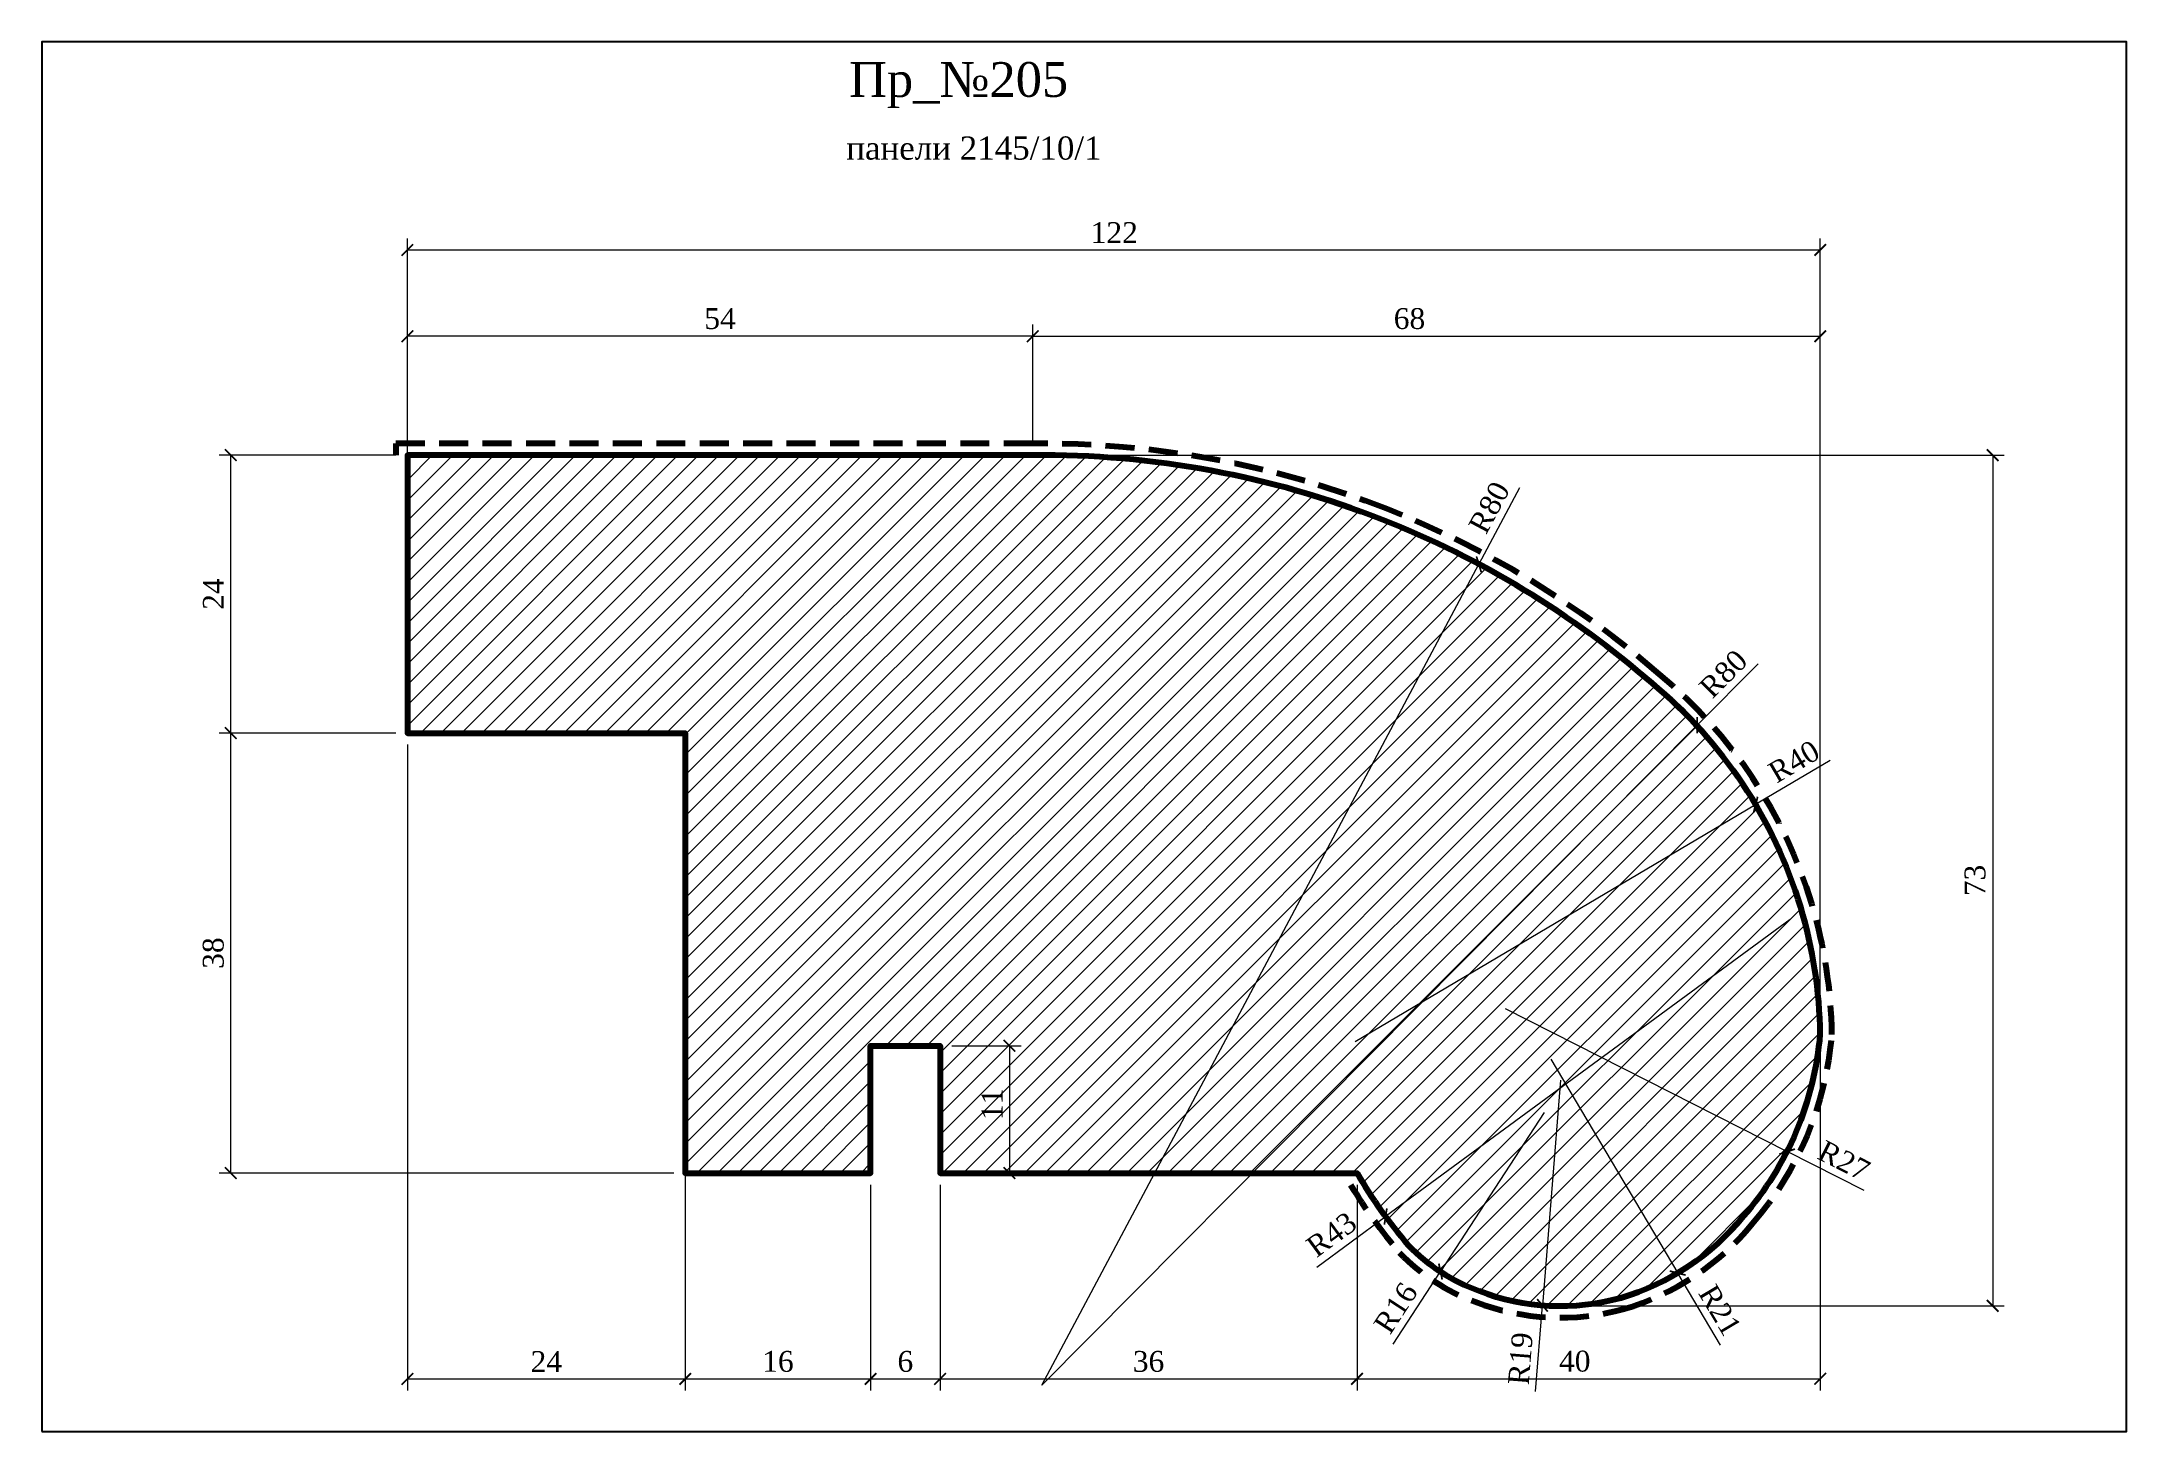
# Model space of a CAD drawing. Header units: millimetres. Extents: x 308428 to 308608, y -95064 to -94944.
import ezdxf

# ---------------------------------------------------------------- set-up
doc = ezdxf.new("R2010")
doc.units = ezdxf.units.MM
doc.header["$MEASUREMENT"] = 0
doc.linetypes.add('HIDDEN', pattern=[0.375, 0.25, -0.125])
doc.layers.add('Outside panel', color=7, linetype='Continuous', lineweight=18, true_color=0x7f5e57)
doc.layers.add('линия 50', color=1, linetype='Continuous', lineweight=140)
doc.layers.add('размеры в модели', color=7, linetype='Continuous')
doc.styles.add('ELECT', font='times.ttf')
doc.styles.get("Standard").update_dxf_attribs({"font": 'times.ttf'})
doc.dimstyles.new('M_1', dxfattribs={"dimtxt": 1.8, "dimasz": 1, "dimexe": 1, "dimexo": 1, "dimgap": 0.6, "dimtad": 1, "dimdec": 0, "dimdsep": 46, "dimtxsty": 'Standard', "dimblk": 'ARCHTICK', "dimcen": -5, "dimclrd": 7, "dimclre": 7, "dimclrt": 7, "dimadec": 0, "dimazin": 0, "dimtfac": 1, "dimtdec": 0, "dimtmove": 0, "dimatfit": 3, "dimfxl": 1, "dimtolj": 1, "dimtzin": 0, "dimlwd": 5, "dimlwe": 5, "dimarcsym": 0})

# ---------------------------------------------------------------- blocks, each defined once
blk = doc.blocks.new('_ArchTick')
at = {"color": 0, "linetype": 'ByBlock', "const_width": 0.15}
blk.add_lwpolyline([(-0.5, -0.5), (0.5, 0.5)], dxfattribs=at)
blk = doc.blocks.new('*D20')
at = {"layer": 'Defpoints', "color": 0, "ltscale": 1000, "transparency": 16777216}
for p in [(308506.05, -95030.6), (308506.05, -95041.6), (308512.04, -95041.6)]:
    blk.add_point(p, dxfattribs=at)
at = {"layer": 'размеры в модели', "color": 7, "lineweight": 5, "ltscale": 1000, "transparency": 16777216}
for p, q in [((308507.05, -95030.6), (308513.04, -95030.6)), ((308512.04, -95030.6), (308512.04, -95041.6)), ((308507.05, -95041.6), (308513.04, -95041.6))]:
    blk.add_line(p, q, dxfattribs=at)
for p, rotation in [((308512.04, -95030.6), 90), ((308512.04, -95041.6), 270)]:
    blk.add_blockref('_ArchTick', p, dxfattribs=dict(at, rotation=rotation))
at = {"layer": 'размеры в модели', "color": 7, "ltscale": 1000, "transparency": 16777216, "insert": (308510.54, -95035.66), "char_height": 1.8, "attachment_point": 5, "rotation": 90}
blk.add_mtext('\\A1;11', dxfattribs=at)
blk = doc.blocks.new('*D19')
at = {"layer": 'Defpoints', "color": 0, "ltscale": 1000, "transparency": 16777216}
for p in [(308579.45, -95019.7), (308544.52, -95045.35)]:
    blk.add_point(p, dxfattribs=at)
at = {"layer": 'размеры в модели', "color": 7, "lineweight": 5, "ltscale": 1000, "transparency": 16777216}
for p in [(308579.45, -95019.7), (308538.59, -95049.71)]:
    blk.add_line(p, (308544.52, -95045.35), dxfattribs=at)
at = {"layer": 'размеры в модели', "color": 7, "lineweight": 5, "ltscale": 1000, "transparency": 16777216, "rotation": 36.2928903921693}
blk.add_blockref('_ArchTick', (308544.52, -95045.35), dxfattribs=at)
at = {"layer": 'размеры в модели', "color": 7, "ltscale": 1000, "transparency": 16777216, "insert": (308539.85, -95046.9), "char_height": 1.8, "attachment_point": 5, "rotation": 36.2929}
blk.add_mtext('\\A1;R43', dxfattribs=at)
blk = doc.blocks.new('*D18')
at = {"layer": 'Defpoints', "color": 0, "ltscale": 1000, "transparency": 16777216}
for p in [(308559.61, -95033.58), (308558.06, -95053.02)]:
    blk.add_point(p, dxfattribs=at)
at = {"layer": 'размеры в модели', "color": 7, "lineweight": 5, "ltscale": 1000, "transparency": 16777216}
for p in [(308559.61, -95033.58), (308557.46, -95060.46)]:
    blk.add_line(p, (308558.06, -95053.02), dxfattribs=at)
at = {"layer": 'размеры в модели', "color": 7, "lineweight": 5, "ltscale": 1000, "transparency": 16777216, "rotation": 85.44085137847526}
blk.add_blockref('_ArchTick', (308558.06, -95053.02), dxfattribs=at)
at = {"layer": 'размеры в модели', "color": 7, "ltscale": 1000, "transparency": 16777216, "insert": (308556.17, -95057.62), "char_height": 1.8, "attachment_point": 5, "rotation": 85.4409}
blk.add_mtext('\\A1;R19', dxfattribs=at)
blk = doc.blocks.new('*D17')
at = {"layer": 'Defpoints', "color": 0, "ltscale": 1000, "transparency": 16777216}
for p in [(308558.22, -95036.37), (308549.26, -95050.1)]:
    blk.add_point(p, dxfattribs=at)
at = {"layer": 'размеры в модели', "color": 7, "lineweight": 5, "ltscale": 1000, "transparency": 16777216}
for p in [(308558.22, -95036.37), (308545.17, -95056.37)]:
    blk.add_line(p, (308549.26, -95050.1), dxfattribs=at)
at = {"layer": 'размеры в модели', "color": 7, "lineweight": 5, "ltscale": 1000, "transparency": 16777216, "rotation": 56.87750115625789}
blk.add_blockref('_ArchTick', (308549.26, -95050.1), dxfattribs=at)
at = {"layer": 'размеры в модели', "color": 7, "ltscale": 1000, "transparency": 16777216, "insert": (308545.4, -95053.25), "char_height": 1.8, "attachment_point": 5, "rotation": 56.8775}
blk.add_mtext('\\A1;R16', dxfattribs=at)
blk = doc.blocks.new('*D16')
at = {"layer": 'Defpoints', "color": 0, "ltscale": 1000, "transparency": 16777216}
for p in [(308558.78, -95031.76), (308569.74, -95050.23)]:
    blk.add_point(p, dxfattribs=at)
at = {"layer": 'размеры в модели', "color": 7, "lineweight": 5, "ltscale": 1000, "transparency": 16777216}
for p in [(308558.78, -95031.76), (308573.45, -95056.47)]:
    blk.add_line(p, (308569.74, -95050.23), dxfattribs=at)
at = {"layer": 'размеры в модели', "color": 7, "lineweight": 5, "ltscale": 1000, "transparency": 16777216, "rotation": 120.7058768814488}
blk.add_blockref('_ArchTick', (308569.74, -95050.23), dxfattribs=at)
at = {"layer": 'размеры в модели', "color": 7, "ltscale": 1000, "transparency": 16777216, "insert": (308573.4, -95053.44), "char_height": 1.8, "attachment_point": 5, "rotation": 300.7059}
blk.add_mtext('\\A1;R21', dxfattribs=at)
blk = doc.blocks.new('*D15')
at = {"layer": 'Defpoints', "color": 0, "ltscale": 1000, "transparency": 16777216}
for p in [(308554.84, -95027.39), (308579.19, -95039.74)]:
    blk.add_point(p, dxfattribs=at)
at = {"layer": 'размеры в модели', "color": 7, "lineweight": 5, "ltscale": 1000, "transparency": 16777216}
for p in [(308554.84, -95027.39), (308585.85, -95043.11)]:
    blk.add_line(p, (308579.19, -95039.74), dxfattribs=at)
at = {"layer": 'размеры в модели', "color": 7, "lineweight": 5, "ltscale": 1000, "transparency": 16777216, "rotation": 153.108518710723}
blk.add_blockref('_ArchTick', (308579.19, -95039.74), dxfattribs=at)
at = {"layer": 'размеры в модели', "color": 7, "ltscale": 1000, "transparency": 16777216, "insert": (308584.1, -95040.52), "char_height": 1.8, "attachment_point": 5, "rotation": 333.1085}
blk.add_mtext('\\A1;R27', dxfattribs=at)
blk = doc.blocks.new('*D14')
at = {"layer": 'Defpoints', "color": 0, "ltscale": 1000, "transparency": 16777216}
for p in [(308576.47, -95009.78), (308541.9, -95030.24)]:
    blk.add_point(p, dxfattribs=at)
at = {"layer": 'размеры в модели', "color": 7, "lineweight": 5, "ltscale": 1000, "transparency": 16777216}
for p in [(308582.92, -95005.96), (308541.9, -95030.24)]:
    blk.add_line(p, (308576.47, -95009.78), dxfattribs=at)
at = {"layer": 'размеры в модели', "color": 7, "lineweight": 5, "ltscale": 1000, "transparency": 16777216, "rotation": 210.6158353905087}
blk.add_blockref('_ArchTick', (308576.47, -95009.78), dxfattribs=at)
at = {"layer": 'размеры в модели', "color": 7, "ltscale": 1000, "transparency": 16777216, "insert": (308579.78, -95006.06), "char_height": 1.8, "attachment_point": 5, "rotation": 30.6158}
blk.add_mtext('\\A1;R40', dxfattribs=at)
blk = doc.blocks.new('*D13')
at = {"layer": 'Defpoints', "color": 0, "ltscale": 1000, "transparency": 16777216}
for p in [(308571.42, -95002.92), (308514.83, -95059.9)]:
    blk.add_point(p, dxfattribs=at)
at = {"layer": 'размеры в модели', "color": 7, "lineweight": 5, "ltscale": 1000, "transparency": 16777216}
for p in [(308576.7, -94997.61), (308514.83, -95059.9)]:
    blk.add_line(p, (308571.42, -95002.92), dxfattribs=at)
blk.add_arc((308514.83, -95059.9), 80.3, 44.4818, 48.2755, dxfattribs=at)
at = {"layer": 'размеры в модели', "color": 7, "lineweight": 5, "ltscale": 1000, "transparency": 16777216, "rotation": 225.1952879806562}
blk.add_blockref('_ArchTick', (308571.42, -95002.92), dxfattribs=at)
at = {"layer": 'размеры в модели', "color": 7, "ltscale": 1000, "transparency": 16777216, "insert": (308573.69, -94998.49), "char_height": 1.8, "attachment_point": 5, "rotation": 45.1953}
blk.add_mtext('\\A1;R80', dxfattribs=at)
blk = doc.blocks.new('*D12')
at = {"layer": 'Defpoints', "color": 0, "ltscale": 1000, "transparency": 16777216}
for p in [(308552.57, -94989.02), (308514.83, -95059.9)]:
    blk.add_point(p, dxfattribs=at)
at = {"layer": 'размеры в модели', "color": 7, "lineweight": 5, "ltscale": 1000, "transparency": 16777216}
for p in [(308556.09, -94982.41), (308514.83, -95059.9)]:
    blk.add_line(p, (308552.57, -94989.02), dxfattribs=at)
at = {"layer": 'размеры в модели', "color": 7, "lineweight": 5, "ltscale": 1000, "transparency": 16777216, "rotation": 241.9645692450207}
blk.add_blockref('_ArchTick', (308552.57, -94989.02), dxfattribs=at)
at = {"layer": 'размеры в модели', "color": 7, "ltscale": 1000, "transparency": 16777216, "insert": (308553.47, -94984.12), "char_height": 1.8, "attachment_point": 5, "rotation": 61.9646}
blk.add_mtext('\\A1;R80', dxfattribs=at)
blk = doc.blocks.new('*D11')
at = {"layer": 'Defpoints', "color": 0, "ltscale": 1000, "transparency": 16777216}
for p in [(308582.05, -95029.6), (308542.05, -95041.6), (308582.05, -95059.36)]:
    blk.add_point(p, dxfattribs=at)
at = {"layer": 'размеры в модели', "color": 7, "lineweight": 5, "ltscale": 1000, "transparency": 16777216}
for p, q in [((308582.05, -95030.6), (308582.05, -95060.36)), ((308542.05, -95042.6), (308542.05, -95060.36)), ((308542.05, -95059.36), (308582.05, -95059.36))]:
    blk.add_line(p, q, dxfattribs=at)
at = {"layer": 'размеры в модели', "color": 7, "lineweight": 5, "ltscale": 1000, "transparency": 16777216, "rotation": 180}
blk.add_blockref('_ArchTick', (308542.05, -95059.36), dxfattribs=at)
at = {"layer": 'размеры в модели', "color": 7, "lineweight": 5, "ltscale": 1000, "transparency": 16777216}
blk.add_blockref('_ArchTick', (308582.05, -95059.36), dxfattribs=at)
at = {"layer": 'размеры в модели', "color": 7, "ltscale": 1000, "transparency": 16777216, "insert": (308560.85, -95057.85), "char_height": 1.8, "attachment_point": 5}
blk.add_mtext('\\A1;40', dxfattribs=at)
blk = doc.blocks.new('*D10')
at = {"layer": 'Defpoints', "color": 0, "ltscale": 1000, "transparency": 16777216}
for p in [(308582.05, -94969.33), (308514.05, -94979.6), (308582.05, -95029.6)]:
    blk.add_point(p, dxfattribs=at)
at = {"layer": 'размеры в модели', "color": 7, "lineweight": 5, "ltscale": 1000, "transparency": 16777216}
for p, q in [((308514.05, -94978.6), (308514.05, -94968.33)), ((308514.05, -94969.33), (308582.05, -94969.33)), ((308582.05, -95028.6), (308582.05, -94968.33))]:
    blk.add_line(p, q, dxfattribs=at)
at = {"layer": 'размеры в модели', "color": 7, "lineweight": 5, "ltscale": 1000, "transparency": 16777216, "rotation": 180}
blk.add_blockref('_ArchTick', (308514.05, -94969.33), dxfattribs=at)
at = {"layer": 'размеры в модели', "color": 7, "lineweight": 5, "ltscale": 1000, "transparency": 16777216}
blk.add_blockref('_ArchTick', (308582.05, -94969.33), dxfattribs=at)
at = {"layer": 'размеры в модели', "color": 7, "ltscale": 1000, "transparency": 16777216, "insert": (308546.58, -94967.82), "char_height": 1.8, "attachment_point": 5}
blk.add_mtext('\\A1;68', dxfattribs=at)
blk = doc.blocks.new('*D9')
at = {"layer": 'Defpoints', "color": 0, "ltscale": 1000, "transparency": 16777216}
for p in [(308460.05, -94979.6), (308558.67, -95053.06), (308596.94, -95053.06)]:
    blk.add_point(p, dxfattribs=at)
at = {"layer": 'размеры в модели', "color": 7, "lineweight": 5, "ltscale": 1000, "transparency": 16777216}
for p, q in [((308461.05, -94979.6), (308597.94, -94979.6)), ((308596.94, -94979.6), (308596.94, -95053.06)), ((308559.67, -95053.06), (308597.94, -95053.06))]:
    blk.add_line(p, q, dxfattribs=at)
for p, rotation in [((308596.94, -94979.6), 90), ((308596.94, -95053.06), 270)]:
    blk.add_blockref('_ArchTick', p, dxfattribs=dict(at, rotation=rotation))
at = {"layer": 'размеры в модели', "color": 7, "ltscale": 1000, "transparency": 16777216, "insert": (308595.42, -95016.33), "char_height": 1.8, "attachment_point": 5, "rotation": 90}
blk.add_mtext('\\A1;73', dxfattribs=at)
blk = doc.blocks.new('*D7')
at = {"layer": 'Defpoints', "color": 0, "ltscale": 1000, "transparency": 16777216}
for p in [(308582.05, -94961.88), (308460.05, -95003.6), (308582.05, -95029.6)]:
    blk.add_point(p, dxfattribs=at)
at = {"layer": 'размеры в модели', "color": 7, "lineweight": 5, "ltscale": 1000, "transparency": 16777216}
for p, q in [((308460.05, -95002.6), (308460.05, -94960.88)), ((308460.05, -94961.88), (308582.05, -94961.88)), ((308582.05, -95028.6), (308582.05, -94960.88))]:
    blk.add_line(p, q, dxfattribs=at)
at = {"layer": 'размеры в модели', "color": 7, "lineweight": 5, "ltscale": 1000, "transparency": 16777216, "rotation": 180}
blk.add_blockref('_ArchTick', (308460.05, -94961.88), dxfattribs=at)
at = {"layer": 'размеры в модели', "color": 7, "lineweight": 5, "ltscale": 1000, "transparency": 16777216}
blk.add_blockref('_ArchTick', (308582.05, -94961.88), dxfattribs=at)
at = {"layer": 'размеры в модели', "color": 7, "ltscale": 1000, "transparency": 16777216, "insert": (308521.09, -94960.38), "char_height": 1.8, "attachment_point": 5}
blk.add_mtext('\\A1;122', dxfattribs=at)
blk = doc.blocks.new('*D8')
at = {"layer": 'Defpoints', "color": 0, "ltscale": 1000, "transparency": 16777216}
for p in [(308460.05, -94969.33), (308460.05, -94979.6), (308514.05, -94979.6)]:
    blk.add_point(p, dxfattribs=at)
at = {"layer": 'размеры в модели', "color": 7, "lineweight": 5, "ltscale": 1000, "transparency": 16777216}
for p, q in [((308460.05, -94978.6), (308460.05, -94968.33)), ((308514.05, -94969.33), (308460.05, -94969.33)), ((308514.05, -94978.6), (308514.05, -94968.33))]:
    blk.add_line(p, q, dxfattribs=at)
at = {"layer": 'размеры в модели', "color": 7, "lineweight": 5, "ltscale": 1000, "transparency": 16777216, "rotation": 180}
blk.add_blockref('_ArchTick', (308460.05, -94969.33), dxfattribs=at)
at = {"layer": 'размеры в модели', "color": 7, "lineweight": 5, "ltscale": 1000, "transparency": 16777216}
blk.add_blockref('_ArchTick', (308514.05, -94969.33), dxfattribs=at)
at = {"layer": 'размеры в модели', "color": 7, "ltscale": 1000, "transparency": 16777216, "insert": (308487.05, -94967.82), "char_height": 1.8, "attachment_point": 5}
blk.add_mtext('\\A1;54', dxfattribs=at)

msp = doc.modelspace()

# ---------------------------------------------------------------- hatches: boundary and pattern name
at = {"layer": 'Outside panel', "ltscale": 1000}
h = msp.add_hatch(dxfattribs=at)
h.set_pattern_fill('ANSI31', color=256, scale=10)
h.set_pattern_definition([(45, (-4215.8414, 236.9054), (-0.8838834765, 0.8838834765), [])])
h.paths.add_polyline_path([(308544.26, -94985.18, 0.096515), (308514.05, -94979.6), (308460.05, -94979.6), (308460.05, -95003.6), (308484.05, -95003.6), (308484.05, -95041.6), (308500.05, -95041.6), (308500.05, -95030.6), (308506.05, -95030.6), (308506.05, -95041.6), (308542.05, -95041.6, 0.044021), (308546.46, -95047.81, 0.112693), (308552.59, -95051.77, 0.161212), (308564.83, -95052.36, 0.151589), (308575.43, -95045.32, 0.160196), (308582.05, -95029.6, 0.069597), (308580.36, -95018.64, 0.147578), (308567.53, -94999.3, 0.085346)])

# ---------------------------------------------------------------- linework, layer by layer
at = {"color": 6, "ltscale": 1000}
msp.add_lwpolyline([(308428.48, -95063.9), (308608.48, -95063.9), (308608.48, -94943.9), (308428.48, -94943.9)], close=True, dxfattribs=at)
at = {"layer": 'линия 50', "color": 1, "linetype": 'HIDDEN', "ltscale": 10, "true_color": 0xff0909}
msp.add_lwpolyline([(308541.49, -95042.6, 0.040955), (308545.73, -95048.48, 0.113048), (308552.24, -95052.71, 0.161192), (308565.11, -95053.33, 0.151482), (308576.2, -95045.96, 0.16048), (308583.06, -95029.63, 0.069889), (308581.32, -95018.35, 0.147503), (308568.17, -94998.54, 0.085309), (308544.63, -94984.25, 0.0965), (308514.05, -94978.6), (308459.05, -94978.6), (308459.05, -94979.6)], format="xyb", dxfattribs=at)
at = {"layer": 'линия 50', "color": 7}
msp.add_lwpolyline([(308567.53, -94999.3, 0.085346), (308544.26, -94985.18, 0.096515), (308514.05, -94979.6), (308460.05, -94979.6), (308460.05, -95003.6), (308484.05, -95003.6), (308484.05, -95041.6), (308500.05, -95041.6), (308500.05, -95030.6), (308506.05, -95030.6), (308506.05, -95041.6), (308542.05, -95041.6, 0.044021), (308546.46, -95047.81, 0.112693), (308552.59, -95051.77, 0.161212), (308564.83, -95052.36, 0.151589), (308575.43, -95045.32, 0.160196), (308582.05, -95029.6, 0.069597), (308580.36, -95018.64, 0.147578)], format="xyb", close=True, dxfattribs=at)

# ---------------------------------------------------------------- texts
at = {"color": 5, "ltscale": 1000, "style": 'ELECT'}
msp.add_text('Пр_№205', height=3, dxfattribs=at).set_placement((308498.19, -94948.66, 6217.22))
at = {"color": 7, "ltscale": 1000, "style": 'ELECT'}
msp.add_text('панели 2145/10/1', height=2, dxfattribs=at).set_placement((308497.95, -94954.08))

# ---------------------------------------------------------------- dimensions: what is measured, and where the dimension line sits
at = {"layer": 'размеры в модели', "color": 0, "ltscale": 1000}
dim = msp.add_linear_dim(base=(308582.05, -94961.88), p1=(308460.05, -95003.6), p2=(308582.05, -95029.6), dimstyle='M_1', dxfattribs=at)
dim.commit()
dim.dimension.update_dxf_attribs({"geometry": '*D7', "text_midpoint": (308521.09, -94961.88), "dimtype": 128})
dim = msp.add_linear_dim(base=(308460.05, -94969.33), p1=(308514.05, -94979.6), p2=(308460.05, -94979.6), dimstyle='M_1', dxfattribs=at)
dim.commit()
dim.dimension.update_dxf_attribs({"geometry": '*D8', "text_midpoint": (308487.05, -94967.82)})
at = {"layer": 'размеры в модели', "color": 5, "ltscale": 1000}
for base, p1, picture, middle in [((308582.05, -94969.33), (308514.05, -94979.6), '*D10', (308546.58, -94969.33)), ((308582.05, -95059.36), (308542.05, -95041.6), '*D11', (308560.85, -95059.36))]:
    dim = msp.add_linear_dim(base=base, p1=p1, p2=(308582.05, -95029.6), dimstyle='M_1', dxfattribs=at)
    dim.commit()
    dim.dimension.update_dxf_attribs({"geometry": picture, "text_midpoint": middle, "dimtype": 128})
at = {"layer": 'размеры в модели', "color": 0, "ltscale": 1000}
for base, p1, p2 in [((308444.8, -94979.6), (308460.05, -95003.6), (308460.05, -94979.6)), ((308444.8, -95003.6), (308484.05, -95041.6), (308460.05, -95003.6))]:
    msp.add_linear_dim(base=base, p1=p1, p2=p2, angle=90, dimstyle='M_1', dxfattribs=at).render()
dim = msp.add_linear_dim(base=(308596.94, -95053.06), p1=(308460.05, -94979.6), p2=(308558.67, -95053.06), angle=90, dimstyle='M_1', dxfattribs=at)
dim.commit()
dim.dimension.update_dxf_attribs({"geometry": '*D9', "text_midpoint": (308595.42, -95016.33)})
at = {"layer": 'размеры в модели', "color": 5, "ltscale": 1000}
for center, mpoint, picture, middle in [((308514.83, -95059.9), (308552.57, -94989.02), '*D12', (308553.47, -94984.12)), ((308514.83, -95059.9), (308571.42, -95002.92), '*D13', (308573.69, -94998.49)), ((308541.9, -95030.24), (308576.47, -95009.78), '*D14', (308579.78, -95006.06)), ((308579.45, -95019.7), (308544.52, -95045.35), '*D19', (308539.85, -95046.9)), ((308554.84, -95027.39), (308579.19, -95039.74), '*D15', (308584.1, -95040.52)), ((308558.78, -95031.76), (308569.74, -95050.23), '*D16', (308573.4, -95053.44)), ((308559.6078, -95033.5812), (308558.058, -95053.0165), '*D18', (308556.1683, -95057.6163)), ((308558.22, -95036.37), (308549.26, -95050.1), '*D17', (308545.4, -95053.25))]:
    dim = msp.add_radius_dim(center=center, mpoint=mpoint, dimstyle='M_1', dxfattribs=at)
    dim.commit()
    dim.dimension.update_dxf_attribs({"geometry": picture, "text_midpoint": middle})
at = {"layer": 'размеры в модели', "color": 0, "ltscale": 1000}
for base, p1, p2 in [((308484.05, -95059.37), (308460.05, -95003.6), (308484.05, -95003.6)), ((308500.05, -95059.37), (308484.05, -95041.6), (308500.05, -95041.6)), ((308506.05, -95059.37), (308500.05, -95041.6), (308506.05, -95041.6)), ((308542.05, -95059.37), (308506.05, -95041.6), (308542.05, -95041.6))]:
    msp.add_linear_dim(base=base, p1=p1, p2=p2, dimstyle='M_1', dxfattribs=at).render()
at = {"layer": 'размеры в модели', "color": 5, "ltscale": 1000}
dim = msp.add_linear_dim(base=(308512.04, -95041.6), p1=(308506.05, -95030.6), p2=(308506.05, -95041.6), angle=90, dimstyle='M_1', dxfattribs=at)
dim.commit()
dim.dimension.update_dxf_attribs({"geometry": '*D20', "text_midpoint": (308512.04, -95035.66), "dimtype": 128})

doc.saveas('drawing.dxf')
